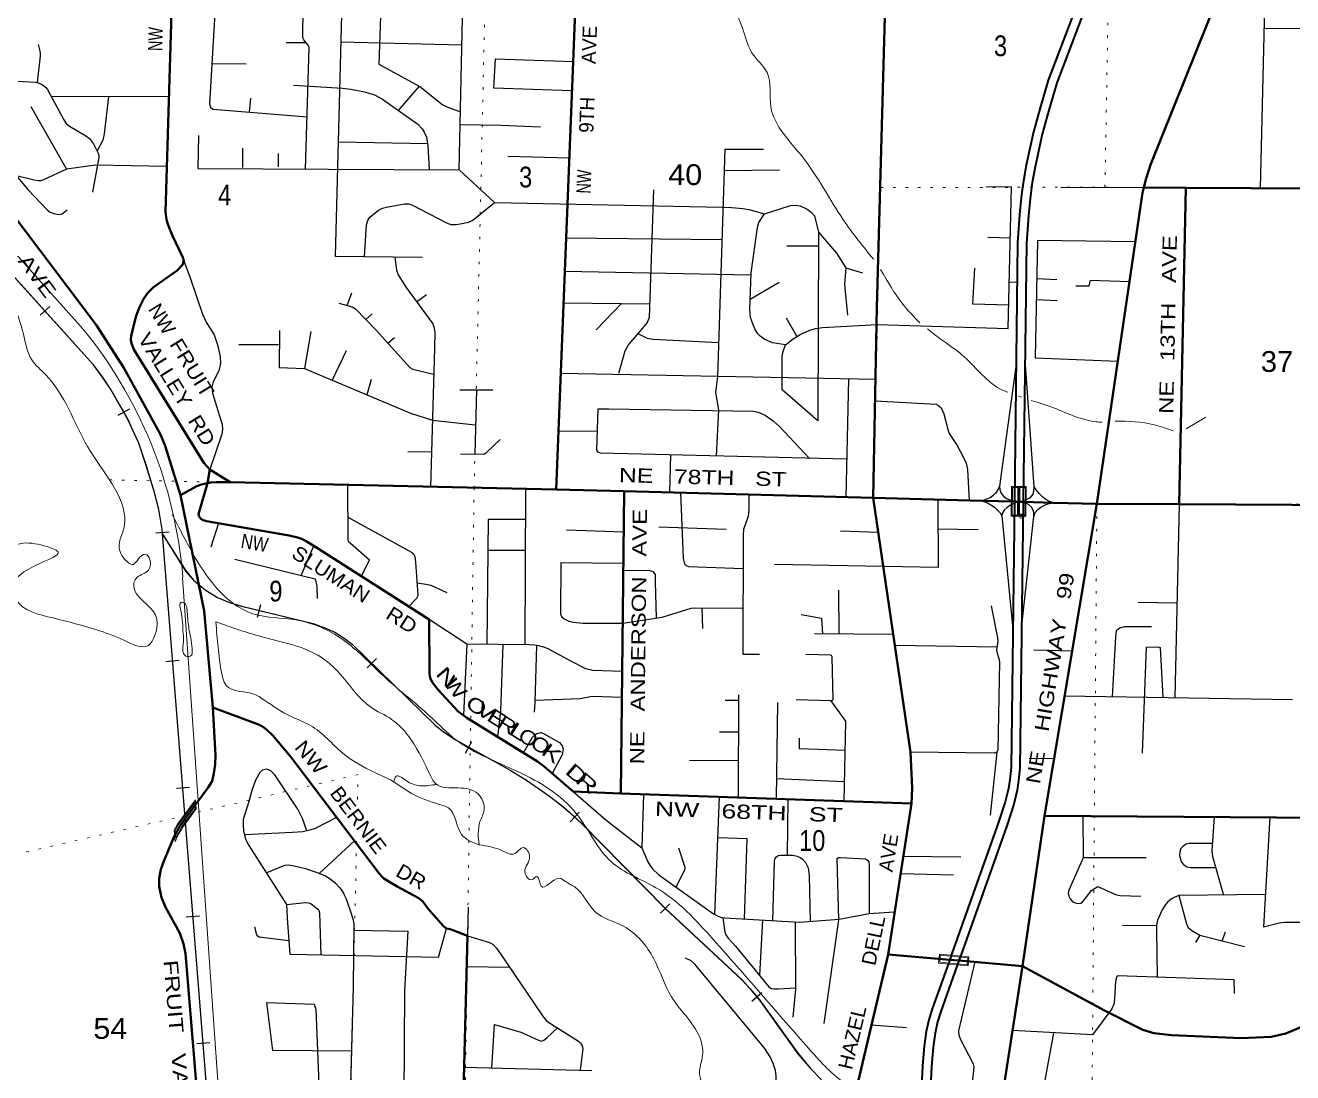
# Model space of a CAD drawing. Header units: feet. Extents: x -481249 to -254670, y -730376 to -544252.
# Drawn here: x -434086 to -423405, y -667458 to -658636 of the extents above; entities that cross this region are included whole.
import ezdxf
from ezdxf.enums import TextEntityAlignment as Align

# ---------------------------------------------------------------- set-up
doc = ezdxf.new("R2010")
doc.units = ezdxf.units.FT
doc.header["$LTSCALE"] = 70
doc.header["$PDMODE"] = 32
doc.header["$PDSIZE"] = 35
doc.linetypes.add('DOTTED', pattern=[1.5, 0.3, -1.2])
for name, color, linetype, lineweight in [('18', 7, 'Continuous', 35), ('19', 7, 'Continuous', 25), ('25', 7, 'Continuous', 25), ('26', 7, 'Continuous', 40), ('27', 7, 'Continuous', 13), ('29', 7, 'Continuous', 25), ('34', 7, 'Continuous', 25), ('39', 7, 'Continuous', 13), ('55', 7, 'Continuous', 13), ('61', 7, 'Continuous', 13), ('7', 7, 'DOTTED', 13)]:
    doc.layers.add(name, color=color, linetype=linetype, lineweight=lineweight)

msp = doc.modelspace()

# ---------------------------------------------------------------- linework, layer by layer
at = {"layer": '18'}
for points in [[(-424817.05, -657394.75), (-425463.98, -659096.66), (-425532.12, -659330.72), (-425588.61, -659533.25), (-425649.81, -659812.3), (-425673.34, -659946.53), (-425689.82, -660059.57), (-425706.3, -660230.32), (-425722.68, -660466.69), (-425750.18, -662648.17)], [(-424737.17, -657395.67), (-425392.81, -659120.5), (-425459.99, -659351.28), (-425515.8, -659551.37), (-425576.21, -659826.81), (-425599.28, -659958.42), (-425615.34, -660068.59), (-425631.55, -660236.52), (-425647.71, -660469.76), (-425675.2, -662650.25)], [(-425750.18, -662648.17), (-425778.42, -664888.7), (-425788.68, -664987.34), (-425800.45, -665065.05), (-425827.5, -665175.92), (-425885.42, -665355.13), (-426276.52, -666454.24), (-426295.32, -666507.08)], [(-425675.2, -662650.25), (-425703.47, -664893.06), (-425714.26, -664996.84), (-425726.8, -665079.58), (-425755.29, -665196.37), (-425814.39, -665379.24), (-426199.84, -666462.46), (-426218.11, -666513.81)], [(-426295.32, -666507.08), (-426442.13, -666919.64), (-426471.06, -667012.14), (-426492.24, -667111.06), (-426509.63, -667233.85), (-426523.29, -667400.35), (-426535.54, -667637.8), (-426537.87, -667821.51), (-426533.17, -667894.52), (-426523.75, -667969.89), (-426495.31, -668125.48)], [(-426218.11, -666513.81), (-426370.98, -666943.41), (-426398.45, -667031.23), (-426418.35, -667124.19), (-426435.06, -667242.18), (-426448.45, -667405.35), (-426460.56, -667640.21), (-426462.84, -667819.57), (-426458.47, -667887.45), (-426449.59, -667958.49), (-426421.53, -668111.99)]]:
    msp.add_lwpolyline(points, dxfattribs=at)
at = {"layer": '19'}
for p, q in [((-425581.92, -662521.99), (-425660.13, -661454.83)), ((-425735.59, -661491.15), (-425875.13, -662518.37)), ((-425855.52, -662768.63), (-425763.71, -663721.57)), ((-425688.64, -663716.34), (-425585.32, -662771.97))]:
    msp.add_line(p, q, dxfattribs=at)
for points in [[(-425875.13, -662518.37), (-425893.16, -662553.9), (-425911.08, -662579.3), (-425930.49, -662598.72), (-425954.38, -662616.65), (-425984.25, -662628.6), (-426022.03, -662640.65)], [(-425875.13, -662518.37), (-425873.75, -662546.44), (-425864.79, -662573.33), (-425842.4, -662603.2), (-425817.01, -662622.63), (-425782.67, -662636.07), (-425713.59, -662649.18)], [(-425713.59, -662649.18), (-425672.18, -662639.06), (-425642.31, -662628.6), (-425615.44, -662612.17), (-425593.04, -662585.28), (-425585.57, -662556.89), (-425581.92, -662521.99)], [(-425423.34, -662657.21), (-425460.15, -662645.03), (-425485.53, -662630.1), (-425510.92, -662609.18), (-425540.78, -662580.8), (-425567.66, -662547.93), (-425581.92, -662521.99)], [(-426022.03, -662640.65), (-425975.29, -662658.48), (-425948.41, -662674.91), (-425918.55, -662695.83), (-425893.16, -662719.73), (-425870.77, -662742.14), (-425855.52, -662768.63)], [(-425713.59, -662649.18), (-425748.33, -662659.97), (-425782.67, -662676.41), (-425809.55, -662697.32), (-425834.93, -662721.23), (-425849.86, -662742.14), (-425855.52, -662768.63)], [(-425585.32, -662771.97), (-425585.57, -662740.65), (-425594.38, -662713.18), (-425606.48, -662694.33), (-425630.15, -662672.83), (-425663.22, -662658.48), (-425681.85, -662654.21), (-425713.59, -662649.18)], [(-425585.32, -662771.97), (-425573.63, -662740.65), (-425551.23, -662713.76), (-425525.85, -662694.33), (-425500.46, -662679.4), (-425467.62, -662665.95), (-425423.34, -662657.21)]]:
    msp.add_lwpolyline(points, dxfattribs=at)
at = {"layer": '25', "lineweight": 40}
msp.add_line((-432358.53, -662483.07), (-432530.84, -662377.37), dxfattribs=at)
at = {"layer": '26'}
for p, q in [((-424304.44, -660004.46), (-424360.71, -662668.23)), ((-425496.89, -665293.58), (-423101.87, -665310.71))]:
    msp.add_line(p, q, dxfattribs=at)
for points in [[(-429406.4, -657361.97), (-429455.06, -658588.42), (-429612.08, -662547.01)], [(-423635.76, -657408.34), (-424601.99, -659811.88), (-424640.7, -659925.53), (-424659.46, -660001.97)], [(-432550.42, -662491.32), (-432530.84, -662377.37), (-432582.41, -662321.54), (-433171.99, -661365.92), (-433191.32, -661313.41), (-433195.53, -661285.83), (-433193.18, -661255.21), (-433165.41, -661135.83), (-433150.79, -661082.07), (-433122.54, -661009.04), (-433087.23, -660936.02), (-433052.79, -660889.3), (-433004.82, -660841.8), (-432804.83, -660700.25), (-432762.32, -660653.35), (-432750.55, -660620.37), (-432757.66, -660590.87), (-432845.68, -660410.01), (-432884.75, -660311.79), (-432896.52, -660271.74), (-432903.48, -660207.51), (-432853.84, -658527.46)], [(-426843.13, -658560.11), (-426910.39, -661010.18), (-426939.48, -662615.27)], [(-435194.51, -658624.85), (-435190.83, -658736.7), (-435180.28, -658833.68), (-435163.8, -658880.79), (-435133.19, -658951.46), (-435084.11, -659037.68), (-435043.73, -659099.86), (-433487.55, -661158.17), (-433255.54, -661520.52), (-432945.7, -662081.61), (-432905.93, -662179.19), (-432777.28, -662593.13)], [(-424659.46, -660001.97), (-424670.5, -660046.93), (-425055.12, -662667.4)], [(-420999.47, -660021.83), (-424304.44, -660004.46), (-424659.46, -660001.97)], [(-432777.28, -662593.13), (-432646.54, -662520.66), (-432612.81, -662507.8), (-432565.72, -662494.85), (-432550.42, -662491.32)], [(-432550.42, -662491.32), (-432627.05, -662752.71), (-432621.72, -662771.89), (-432605.24, -662793.09), (-432586.4, -662804.87), (-432559.71, -662811.43), (-431863.26, -662933.23), (-431792.9, -662950.93), (-431757.58, -662962.71), (-431719.91, -662981.55), (-431614.56, -663045.96), (-430683.29, -663640.06)], [(-432550.42, -662491.32), (-432522.16, -662486.6), (-432475.08, -662484.25), (-432358.53, -662483.07)], [(-426939.48, -662615.27), (-429038.17, -662559.53), (-429612.08, -662547.01), (-432358.53, -662483.07)], [(-432777.28, -662593.13), (-432577.88, -663568.65), (-432504.7, -664382.86)], [(-429469.34, -665088.72), (-429066.27, -665106.46), (-429038.17, -662559.53)], [(-426939.48, -662615.27), (-426624.74, -664759.21), (-426610.41, -665062.88), (-426617.4, -665190.96)], [(-425675.2, -662650.25), (-425713.59, -662649.18), (-425750.18, -662648.17), (-426022.03, -662640.65), (-426939.48, -662615.27)], [(-425055.12, -662667.4), (-425496.89, -665293.58), (-425682.5, -666560.52), (-426013.51, -668701.14)], [(-425055.12, -662667.4), (-425423.34, -662657.21), (-425675.2, -662650.25)], [(-415921.99, -662758.59), (-421030.25, -662688.18), (-424360.71, -662668.23), (-425055.12, -662667.4)], [(-430683.31, -663642.06), (-430680.21, -664095.75), (-430674.47, -664132.35), (-430655.63, -664170.04), (-430607.73, -664234.47), (-430542.61, -664304.32), (-430436.65, -664415.04), (-430364.35, -664469.05), (-429768.53, -664837.52), (-429713.78, -664877.95), (-429469.34, -665088.72)], [(-432504.7, -664382.86), (-432483.05, -664784.8), (-432486.32, -664861.2), (-432495.74, -664934.23), (-432512.22, -665002.54), (-432543.95, -665055.9), (-432782.99, -665379.45), (-432809.89, -665428.61), (-432834.79, -665474.85), (-432919.55, -665677.44), (-432943.28, -665746.85), (-432957.22, -665818.78), (-432957.22, -665889.45), (-432938.38, -665983.67), (-432904.73, -666065.05), (-432783.12, -666282.26), (-432752.38, -666372.36), (-432735, -666454.68), (-432512.56, -669140.37)], [(-432504.7, -664382.86), (-432121.38, -664524.34), (-432086.06, -664543.18), (-432052.85, -664567.84), (-431998.94, -664618.56), (-431851.38, -664795.95), (-431103.02, -665781.26), (-431078.57, -665807.94), (-431062.99, -665822.48), (-431027.67, -665846.04), (-430951.49, -665889.32), (-430775.74, -665986.79), (-430752.77, -666001.48), (-430735.71, -666017.42), (-430691.61, -666078.12), (-430561.48, -666224.72), (-430547.35, -666236.5), (-430535.46, -666243.76), (-430505.53, -666250.1), (-430481.42, -666257.7), (-430357.81, -666305.99)], [(-429066.27, -665106.46), (-426617.4, -665190.96), (-426815.06, -666461.76)], [(-430357.81, -666305.99), (-430491.2, -671454.86), (-430531.44, -673008.34)], [(-426815.06, -666461.76), (-427209.03, -668138.02)], [(-426815.06, -666461.76), (-426295.32, -666507.08), (-426218.11, -666513.81), (-425682.5, -666560.52)], [(-423129.99, -666989.12), (-423463.37, -667127.23), (-423587.07, -667157.75), (-423837.69, -667168.96), (-424425.31, -667143.62), (-424576.01, -667124.77), (-424668.64, -667097.6), (-424990.77, -666934.07), (-425682.5, -666560.52)]]:
    msp.add_lwpolyline(points, dxfattribs=at)
at = {"layer": '29'}
for p, q in [((-423646.66, -658659.58), (-422222.45, -658669.71)), ((-431888.4, -658780.09), (-431720.86, -658779.79)), ((-431427.83, -658775.16), (-430405.74, -658800.34)), ((-432514.06, -658958.13), (-432224.23, -658960.15)), ((-430941.24, -659353.41), (-430763.35, -659148.55)), ((-434039.5, -659319.31), (-433739.29, -659846.31)), ((-433869.36, -659233.23), (-432874.73, -659234.63)), ((-432189.36, -659248.33), (-432200.46, -659367.57)), ((-430694.52, -659634.94), (-431449.18, -659620.4)), ((-432255.04, -659670.08), (-432255.65, -659833.13)), ((-431956.06, -659714.84), (-431955.7, -659828.54)), ((-430019.38, -659738.55), (-429501.23, -659752.36)), ((-427728.27, -659855.58), (-428195.49, -659861.72)), ((-425359.75, -659999.09), (-424659.46, -660001.97)), ((-429527.93, -660425.59), (-428214.35, -660439.85)), ((-427401.48, -660495.6), (-427668.35, -660496.61)), ((-425783.98, -660429.92), (-425974.69, -660423.73)), ((-429539.1, -660707.2), (-427973.06, -660736.34)), ((-427733.63, -660801.64), (-427976.98, -660943.92)), ((-425726.89, -660801.08), (-425792.94, -660798.09)), ((-425390.95, -660779.33), (-425562.11, -660772.21)), ((-431374.39, -660995.91), (-431335.36, -660888.76)), ((-430788.09, -660964.21), (-430705.73, -660903.88)), ((-429549.65, -660973.21), (-428824.55, -660981.32)), ((-429273.43, -661201.89), (-429060.22, -660978.68)), ((-425388.59, -660955.95), (-425565.58, -660948.24)), ((-431216.46, -661113.29), (-431161.32, -661064.6)), ((-427672.87, -661100.1), (-427583.52, -661256.04)), ((-431680.76, -661214.6), (-431734.1, -661525.76)), ((-432285.74, -661323.66), (-431952.54, -661323.62)), ((-431031.39, -661312.81), (-430973.54, -661264.58)), ((-431382.62, -661377.85), (-431498.68, -661625.08)), ((-429573.18, -661566.33), (-426921.39, -661617.23)), ((-431171.31, -661620.06), (-431208.03, -661747.71)), ((-427148.81, -661612.86), (-427169.44, -662609.16)), ((-430424.49, -661706.46), (-430145.73, -661705.22)), ((-430283.4, -661705.83), (-430296.17, -662247.5)), ((-429592.43, -662051.63), (-429264.83, -662055.32)), ((-430663.11, -662228.7), (-430862.57, -662229.9)), ((-428648.83, -662254.2), (-428656.71, -662569.66)), ((-429869.67, -662541.01), (-429875.9, -663854.91)), ((-424360.71, -662668.23), (-424398.71, -664299.65)), ((-432457.04, -662829.39), (-432522.1, -663031.69)), ((-429524.96, -662886.63), (-429041.96, -662903.46)), ((-428178.52, -662881.92), (-428745.54, -662862.61)), ((-427214.56, -662894.59), (-426897.08, -662904.07)), ((-426056.47, -662885.17), (-426391.12, -662879.23)), ((-431761.73, -663270.52), (-431655.2, -663021.12)), ((-430186.92, -663056.4), (-429872.11, -663056.17)), ((-427231.78, -663393.36), (-427229.78, -663762.69)), ((-424705.72, -663493.91), (-424380.07, -663499.63)), ((-428384.57, -663542.19), (-428378.88, -663716.12)), ((-426770.4, -663766.97), (-427435.68, -663760.77)), ((-430363.64, -663847.53), (-430393.5, -664447.27)), ((-426756.99, -663858.39), (-425895.44, -663870.16)), ((-425585.76, -663895.64), (-425263.39, -663905.53)), ((-428075.15, -664322.49), (-428187.94, -664323.84)), ((-428074.96, -664276.74), (-428078.63, -665140.54)), ((-427747.77, -664339.15), (-427758.54, -665151.58)), ((-427293.46, -664325.02), (-427589.65, -664318.61)), ((-425327.12, -664284.34), (-423407.03, -664316.01)), ((-428076.3, -664591.14), (-428235.03, -664591.14)), ((-425897.61, -664759.54), (-425952.68, -665288.42)), ((-428077.32, -664832.57), (-428486.85, -664828.05)), ((-425625.6, -664808.49), (-425415.77, -664811.36)), ((-427180.95, -665008.17), (-427756.32, -664984.08)), ((-428238.79, -665135.01), (-428276.63, -666127.27)), ((-427658.67, -665155.03), (-427663.76, -665626.77)), ((-431312.63, -665505.28), (-431608.42, -665779.56)), ((-426202.43, -665643.32), (-426686.91, -665637.83)), ((-424640.65, -665648.6), (-425170.83, -665649.01)), ((-426263.64, -665793.43), (-426709.53, -665783.31)), ((-430353.53, -666063.11), (-430357.81, -666305.99)), ((-427872.81, -666173.12), (-427899.08, -666636.36)), ((-424554.26, -666222.66), (-424839.09, -666218.33)), ((-423997.72, -666348.27), (-423971.96, -666272.12)), ((-424188.19, -666299.65), (-424222.84, -666361.21)), ((-430000.95, -666573.64), (-430364.57, -666566.96)), ((-426659.8, -667081.05), (-426955.41, -667058.92)), ((-425418.94, -667121.32), (-425507.79, -667599.71)), ((-430386.43, -667410.68), (-429310.77, -667438.73))]:
    msp.add_line(p, q, dxfattribs=at)
for points in [[(-431723.18, -659847.38), (-431694.92, -658822.25), (-431701.75, -658803.85), (-431738.24, -658757.92), (-431742.95, -658747.32), (-431747.93, -658731.72), (-431732.75, -657510.82), (-432545.72, -657503.02), (-432559.85, -657508.91), (-432570.44, -657523.04), (-432581.07, -657567.16), (-432584.56, -657643.17), (-432582.21, -657690.28), (-432574.63, -657711.13), (-432525.72, -657802.76), (-432485.69, -657860.47), (-432438.76, -657904.52), (-432391.53, -657940.56), (-432359.75, -657960.58), (-432338.56, -657971.18), (-432295.67, -657984.08), (-432010.97, -658052.06)], [(-431485.93, -657427.68), (-431466.35, -657519.51), (-431457.28, -657551.91), (-431297.52, -657939.43), (-431292.15, -657985.31), (-431294.51, -658030.06), (-431315.48, -658121.09), (-431390.34, -658388.04), (-431422.03, -658545.56), (-431473.44, -660581.04), (-430738.33, -660589.75)], [(-423727.87, -657637.47), (-423623.11, -657662.61), (-423678.51, -660007.75)], [(-432331.22, -657973.39), (-432424.49, -658183.76), (-432432.02, -658206.37), (-432489.56, -658535.47), (-432533.78, -659298.39), (-432526.2, -659325.74), (-432504.27, -659342.69), (-431711.06, -659407.64)], [(-432626.61, -659563.13), (-432631.63, -659842.86), (-430428.49, -659853.82), (-430400.8, -658571.46)], [(-431093.01, -658559.04), (-431106.64, -658962.81), (-430760.78, -659150.59), (-430566.51, -659304.68), (-430525.53, -659324.56), (-430417.93, -659364.73)], [(-433984.41, -659118.66), (-433957.71, -658891.92), (-433957.71, -658870.72), (-433960.49, -658852.56), (-433975.9, -658798.42)], [(-429478.83, -659187.66), (-430137.13, -659163.65), (-430124.23, -658917.76), (-429468.99, -658939.61)], [(-434254.32, -659100.96), (-434003.3, -659113.87), (-433987.13, -659115.98), (-433968.3, -659122.75), (-433941.23, -659136.88), (-433916.51, -659155.73), (-433900.01, -659177), (-433760.82, -659432.38), (-433741.7, -659462.8), (-433713.45, -659484), (-433576.33, -659566.37), (-433546.31, -659590), (-433511, -659634.75), (-433468.62, -659719.55), (-433466.34, -659749.48), (-433519.47, -660040.65)], [(-431826.32, -659140.52), (-431412.72, -659165.19), (-431341.61, -659173.65), (-431226.26, -659194.85), (-431183.4, -659209.17), (-431143.39, -659222.12), (-431075.59, -659258.45), (-430778.97, -659468.09), (-430740.65, -659508.55), (-430724.43, -659535.92), (-430705.99, -659576.44), (-430692.16, -659646.99), (-430681.87, -659852.56)], [(-434646.66, -659327.6), (-434064.31, -660017.68), (-433898.26, -660193.43), (-433877.06, -660208.3), (-433846.46, -660220.08), (-433802.91, -660228.32), (-433774.64, -660224.8), (-433732.27, -660189.31)], [(-433383.64, -659233.91), (-433420.2, -659550.15), (-433433.31, -659601.78), (-433481.3, -659694.18)], [(-430420.25, -659472.21), (-430074.53, -659476.12), (-429742.79, -659489.87)], [(-427864.79, -659681.31), (-428189.61, -659681.31), (-428252.02, -661595.17), (-428269.46, -661728.87), (-428245.05, -661875.03), (-428263.22, -662262.53)], [(-432892.21, -659826.1), (-433495.02, -659813.1), (-433739.29, -659846.31), (-433932.22, -659938.05), (-433958.29, -659945.68), (-433973.59, -659945.68), (-434012.23, -659941.14), (-434160, -659904.29)], [(-430428.49, -659853.82), (-430131.54, -660126.98), (-428212.61, -660166.7), (-428130.56, -660171.2), (-428039.93, -660179.44), (-427988.14, -660187.69), (-427945.06, -660199.7), (-427855.36, -660224.7)], [(-428792.18, -660020.43), (-428828.45, -661097.01), (-428843.97, -661137.87), (-428901.6, -661206.1), (-429001.67, -661323.91), (-429033.44, -661380.47), (-429085.45, -661567.74)], [(-427401.09, -660378.4), (-427401.09, -660378.4), (-427406.32, -661966.47), (-427707.39, -661705.25), (-427706.33, -661421.48), (-427697.67, -661383.97), (-427679.33, -661327.86), (-427615.29, -661275.64), (-427556.41, -661239.32), (-427474.06, -661202.64), (-427425.91, -661188.84), (-427365.79, -661181.44), (-426905.72, -661154.76), (-425802.46, -661189.23), (-425773.45, -659997.48), (-425988.82, -659998.66)], [(-431227.34, -660583.96), (-431209.22, -660316.62), (-431198, -660279.54), (-431181.53, -660251.28), (-431107.93, -660193.87), (-431075.59, -660175.9), (-431042.63, -660166.48), (-430891.4, -660138.36), (-430854.3, -660140.57), (-430823.7, -660149.99), (-430537.27, -660300.25), (-430498.82, -660314.87), (-430451.74, -660314.87), (-430347.27, -660294.41), (-430312.85, -660277.19), (-430131.54, -660126.98)], [(-427679.33, -661327.86), (-427789.47, -661310.97), (-427852.77, -661281.93), (-427893.04, -661254.45), (-427911.87, -661233.25), (-427937.76, -661193.22), (-427959.17, -661136.83), (-427973.06, -661096.66), (-427980.13, -661028.37), (-427968.68, -660721.04), (-427914.56, -660337.94), (-427904.8, -660295.97), (-427855.36, -660224.7), (-427636.47, -660154.67), (-427600.65, -660151.64), (-427554.09, -660157.03), (-427495.24, -660182.93), (-427459.94, -660211.19), (-427435.66, -660239.45), (-427401.09, -660378.4)], [(-427401.09, -660378.4), (-427249.13, -660555.32), (-427170.48, -660678.12), (-427031, -660721.67)], [(-424731.14, -660460.06), (-425555.71, -660447.28), (-425575.22, -661437.62), (-424878.72, -661465.54)], [(-430971.62, -660586.99), (-430957.9, -660699.43), (-430943.85, -660737.31), (-430877.03, -660843.99), (-430650.41, -661150.32), (-430642.45, -661175.23), (-430635.38, -661217.63), (-430638.64, -661356.3), (-430671.34, -662522.35)], [(-432750.55, -660620.37), (-432695.55, -660763.44), (-432592.88, -661068.37), (-432562.26, -661137.54), (-432494.8, -661243.35), (-432463.39, -661335.4), (-432444.56, -661427.26), (-432441.41, -661483.78), (-432453.97, -661547.39), (-432503.41, -661639.26), (-432513.56, -661684.81), (-432508.12, -661733.47), (-432486.89, -661807.01), (-432425.72, -661997.29), (-432423.42, -662039.56), (-432430.43, -662079.73), (-432530.84, -662377.37)], [(-427170.48, -660678.12), (-427182.01, -660819.88), (-427156.78, -661075.97)], [(-425797.7, -660993.69), (-426099.44, -660984.21), (-426082.96, -660680.42)], [(-425232.77, -660829.96), (-425118.82, -660831.25), (-425108.31, -660783.41), (-424780.16, -660794.06)], [(-431442.28, -660977.48), (-431329.86, -661007.99), (-431302.82, -661023.03), (-431128.84, -661204.86), (-430846.32, -661517.83), (-430819.01, -661533.26), (-430644.77, -661575.01)], [(-431944.6, -661207.61), (-431945.96, -661519.36), (-431734.1, -661525.76), (-430838.49, -661903.62), (-430653.17, -661961.68), (-430293.73, -662001.72)], [(-428922.94, -661231.23), (-428843.97, -661269.75), (-428794.43, -661279.26), (-428242.67, -661308.34)], [(-427162.86, -662291.23), (-429238.65, -662239.5), (-429257.71, -662230.48), (-429270.35, -662213.16), (-429258.23, -661866.73), (-429166.65, -661866.6), (-427949.27, -661886.38), (-427908.95, -661893.7), (-427850.1, -661919.61), (-427780.23, -661970.23), (-427730.06, -662016.17), (-427478.04, -662283.38)], [(-426924.69, -661799.17), (-426409.15, -661827.87), (-426388.36, -661839.52), (-426367.17, -661858.36), (-426344.05, -661908.55), (-426308.32, -662049.12), (-426299.84, -662072.93), (-426232.97, -662175.61), (-426188.28, -662258.72), (-426155.32, -662324.66), (-426145.19, -662378.45), (-426130.56, -662637.65)], [(-430418.32, -662246.12), (-430222.41, -662248.34), (-430211.64, -662243.44), (-430198.7, -662234.02), (-430083.12, -662124.01)], [(-431369.27, -662506.1), (-431367.83, -662970.81), (-431365.7, -662980.83), (-431344.15, -662999.06), (-431185.71, -663138.75), (-431254.61, -663275.59)], [(-428563.28, -662572.14), (-428542.46, -663126.71), (-428531.61, -663172.19), (-428517.49, -663186.32), (-428495.22, -663195.2), (-428037.29, -663210.18)], [(-427988.74, -662587.4), (-427987.86, -662717.66), (-427994.81, -662771.19), (-428032.58, -662882.52), (-428036.49, -662928.6), (-428039.33, -663931.8), (-427898.42, -663931.71)], [(-427771.23, -663173.42), (-426390.71, -663200.74), (-426391.43, -662630.43)], [(-431368.43, -662777.9), (-430831.11, -663072.82), (-430814.89, -663087.98), (-430803.12, -663109.18), (-430796.06, -663159.15), (-430777.22, -663431.83), (-430779.58, -663445.96), (-430789.34, -663463), (-430853.68, -663531.36)], [(-429870.88, -662797.14), (-430184.05, -662797.14), (-430195.72, -663850.07)], [(-432321.27, -663133.88), (-431643.29, -663299.44), (-431629.94, -663359.55), (-431625.07, -663463.52)], [(-429044.9, -663169.6), (-429572.03, -663164.53), (-429575.15, -663592.66), (-429567.33, -663616.13), (-429543.62, -663634.98), (-429503.78, -663653.81), (-429466.11, -663664.41), (-429386.08, -663672.74), (-429050.45, -663672.42)], [(-429045.52, -663225.33), (-428823.5, -663228.71), (-428797.56, -663235.74), (-428778.77, -663261.69), (-428776.47, -663319.91), (-428769.65, -663628.19)], [(-430784.2, -663330.81), (-430708.96, -663342.33), (-430668.19, -663352.45), (-430532.9, -663413.94)], [(-429050.45, -663672.42), (-428719.73, -663620.33), (-428472.76, -663544.3), (-428440.98, -663541.55), (-428043.16, -663546.05)], [(-427545.91, -663599.65), (-427374.29, -663629.57), (-427366.92, -663761.41)], [(-425945.64, -663525.84), (-425891.72, -663794.53), (-425888.89, -663824.25), (-425899.7, -663900.07), (-425895.25, -663924.06), (-425880.47, -663970.24), (-425876.42, -663998.25), (-425888.79, -664741.56), (-425897.61, -664759.54), (-425919.06, -664767.2), (-426624.74, -664759.21)], [(-429054.94, -664079.55), (-429303.69, -664069.48), (-429362.23, -664056.72), (-429481.51, -663993.41), (-429680.29, -663887.24), (-429714.45, -663874.01), (-429757.99, -663863.41), (-429793.3, -663856.34), (-429839.9, -663855.46), (-430363.64, -663847.53), (-430683.29, -663640.06)], [(-424594.01, -663703.02), (-424825.38, -663701.49), (-424862.04, -663713.97), (-424891.29, -663736.81), (-424898.8, -663785.5), (-424924.91, -664290.97)], [(-430061.55, -663852.1), (-430079.83, -664412.32), (-430106.44, -664628.55)], [(-429794.03, -664421.55), (-429789.12, -664337.67), (-429773.4, -663860.32)], [(-424669.48, -664767.36), (-424635.85, -663874.42), (-424540.56, -663871.05), (-424521.92, -663877.7), (-424497.47, -664298.02)], [(-427184.54, -665171.39), (-427169.72, -664497.23), (-427293.46, -664325.02), (-427277.73, -664316.14), (-427285.82, -663954.33), (-427291.11, -663943.49), (-427299.69, -663942.18), (-427507.67, -663936.42)], [(-429057.35, -664298.26), (-429308.4, -664288.51), (-429408.93, -664308), (-429788.69, -664324.54)], [(-429886.15, -664764.78), (-429812.28, -664631.18), (-429788.59, -664609.97), (-429774.47, -664600.55), (-429741.51, -664593.49), (-429719.98, -664600.25), (-429583.8, -664675.92), (-429560.26, -664704.18), (-429553.2, -664730.08), (-429560.26, -664779.54), (-429645.6, -664936.74)], [(-427175.15, -664744.41), (-427562.11, -664730.61), (-427561.14, -664640.68)], [(-431713.16, -665420.82), (-431749.4, -665317.72), (-431788.18, -665238.33), (-431982.43, -664950.33), (-432017.74, -664915), (-432050.45, -664901.61), (-432088.36, -664910.29), (-432108.73, -664928.93), (-432144.85, -664995.08), (-432175.45, -665082.21), (-432201.34, -665173.7), (-432248.43, -665324.79), (-432250.78, -665374.25), (-432248, -665420.98), (-432229.59, -665492), (-432203.33, -665543.39), (-431884.81, -666040.63)], [(-429469.34, -665088.72), (-429194.01, -665327.66), (-428890.68, -665564.92)], [(-428874.98, -665113.06), (-428890.68, -665564.92), (-428839.95, -665681.4), (-428822.36, -665711), (-428798.82, -665740.44), (-428745.18, -665792.39), (-428284.89, -666121.36), (-428239.76, -666142.58), (-428215.05, -666150.82), (-428191.28, -666154.4), (-427559.89, -666191.52), (-427227.72, -666165.31), (-426975.27, -666116.2), (-426763.2, -666102.62)], [(-431462.14, -665308.43), (-431643.47, -665402.51), (-431680.1, -665413.42), (-431747.04, -665428.41), (-431834.29, -665435.66), (-432238.93, -665455.95)], [(-425172.97, -665295.9), (-425170.83, -665649.01), (-425289.74, -665921.45), (-425296.2, -665947.12), (-425291.5, -665970.67), (-425280.9, -665994.22), (-425266.7, -666009.65), (-425251.48, -666021.3), (-425226.76, -666030.72), (-425198.52, -666034.26), (-425180.93, -666028.6), (-425169.09, -666014.24), (-425120.09, -665949.35), (-425099.65, -665922.39), (-425076.11, -665905.9), (-425053.52, -665894.15), (-425041.98, -665892.95), (-425026.68, -665897.66), (-424985.81, -665918.9), (-424898.26, -665957.86), (-424874.86, -665962.42), (-424858.38, -665964.78), (-424684.49, -665972.27)], [(-424067.23, -665303.81), (-424085.12, -665589.74), (-424081.07, -665637.37), (-423987.74, -665961.73)], [(-423597.77, -665307.16), (-423651.61, -666229.78), (-423519.31, -666197.31), (-423473.1, -666189.11), (-422803.48, -666191.42)], [(-428245.96, -665478.29), (-428004.37, -665486.68), (-428026.96, -666164.06)], [(-424081.29, -665528.52), (-424275.82, -665527.24), (-424301.68, -665534.39), (-424326.4, -665550.88), (-424347.58, -665569.72), (-424356.52, -665594.28), (-424359.35, -665628.59), (-424351.23, -665660.29), (-424340.52, -665686.29), (-424320.51, -665708.67), (-424295.8, -665725.15), (-424264.03, -665731.22), (-424054.65, -665729.18)], [(-428580.78, -665564.43), (-428528.55, -665726.9), (-428528.12, -665741.62), (-428536.95, -665764.77), (-428602.35, -665895.93)], [(-427787.09, -666178.16), (-427772.27, -665677.51), (-427766.63, -665654.48), (-427754.86, -665639.76), (-427739.56, -665629.76), (-427719.73, -665626.14), (-427617.78, -665627.29), (-427581.84, -665633.29), (-427554.78, -665644.47), (-427535.94, -665659.19), (-427510.45, -665686.47), (-427500.63, -665705.12), (-427488.87, -665731.61), (-427479.65, -665796.73), (-427471.59, -666184.55)], [(-432055.71, -665773.84), (-431898.87, -665711.61), (-431869.45, -665708.67), (-431820.02, -665715.73), (-431725.6, -665738.66), (-431643.47, -665765.19), (-431562.3, -665798.46), (-431516.36, -665824.07), (-431471.64, -665861.75), (-431433.97, -665901.79), (-431406.9, -665940.05), (-431402.04, -665954.16), (-431382.19, -665993.64), (-431338.64, -666117.85), (-431322.16, -666174.37), (-431317.45, -666207.34), (-431319.8, -666461.69), (-431322.16, -666734.88), (-431348.05, -667661.62), (-431404.55, -670260.46), (-431392.76, -670293.43), (-431362.18, -670307.56), (-430462.21, -670336.14)], [(-427353.16, -667043.22), (-427229.78, -666171.28), (-427242.19, -665653.53), (-427231.11, -665646.24), (-427216.11, -665645.83), (-427004.3, -665656.22), (-426996.9, -665661.55), (-426983.95, -665672.15), (-426975.71, -665686.28), (-426972.87, -665708.54), (-426975.27, -666116.2)], [(-431884.81, -666040.63), (-431720.69, -666024.5), (-431698.79, -666027.19), (-431676.43, -666037.2), (-431636.41, -666067.82), (-431619.93, -666081.95), (-431612.87, -666093.13), (-431605.67, -666111.73), (-431593.92, -666465.8)], [(-431884.81, -666040.63), (-431880.06, -666156.59), (-431857.35, -666460.62), (-430604.22, -666485.24), (-430535.46, -666243.76)], [(-423635.74, -665957.83), (-424364.53, -665965.9), (-424404.08, -665981.27), (-424429.98, -665996.58), (-424455.87, -666018.95), (-424477.05, -666042.5), (-424503.78, -666086.23), (-424542.96, -666173.21), (-424552.38, -666214.43), (-424553.59, -666255.54), (-424547.13, -666653.46)], [(-424364.53, -665965.9), (-424299.12, -666204.46), (-424284.03, -666234.44), (-424254.61, -666260.35), (-424188.19, -666299.65), (-423811.35, -666395.85)], [(-428207.29, -666153.41), (-428189.12, -666274.46), (-428180.84, -666298.4), (-428162.05, -666325.1), (-428099.87, -666391.25), (-427818.38, -666734.88), (-427799.82, -666748.38), (-427778.37, -666752.55), (-427737.87, -666751.08), (-427595.96, -666742.41)], [(-431865.8, -666347.5), (-432115.7, -666315.8), (-432127.2, -666308.62), (-432133.5, -666297.61), (-432152.78, -666231.44)], [(-431317.91, -666256.65), (-430861.59, -666266.05), (-430888.97, -666765.36), (-430894.72, -667672.15)], [(-427596.16, -666189.39), (-427595.96, -666754.69), (-427618.5, -666990.25)], [(-430357.81, -666305.99), (-430174.63, -666362.21), (-430161.69, -666368.09), (-430144.03, -666379.87), (-430114.61, -666410.49), (-430079.91, -666456.76), (-429731.59, -666972.32), (-429710.91, -667001.61), (-429694.54, -667020.53), (-429681.48, -667030.47), (-429423.73, -667192.38), (-429408.43, -667208.27), (-429392.49, -667229.97), (-429388.42, -667256.55), (-429408.57, -667436.18)], [(-426713.89, -669107.52), (-427319.38, -669271.32), (-427353.26, -669275.52), (-427380.58, -669272.5), (-427446.88, -669242.49), (-427733.66, -669092.34), (-427764.87, -669067.02), (-427780.74, -669045.23), (-427788.98, -669024.04), (-427797.67, -668956.73), (-427757.81, -667486.3), (-427763.08, -667439.65), (-427783.1, -667381.36), (-427808.99, -667324.25), (-427853.28, -667255.39), (-428443.39, -666543.24), (-428475.15, -666517.04), (-428522.84, -666494.38)], [(-426083.5, -666525.55), (-426222.21, -667105.99), (-426218.95, -667141.15), (-426201.07, -667184.17), (-426105.07, -667367.12), (-426096.56, -667387.84), (-426093.03, -667407.86), (-426096.18, -667469.14), (-426133.61, -667788.47)], [(-423893.61, -666792.61), (-423896.36, -666676.67), (-424881.65, -666641.53), (-424888.99, -666653.65), (-424898.18, -666691.31), (-424910.16, -666875.03), (-424929, -666919.77), (-425090.95, -667138.78), (-425766.36, -667102.82)], [(-431337.33, -667277.82), (-432000.07, -667272.38), (-432051.67, -666866.11), (-431651.96, -666880.63), (-431648.17, -666893.27), (-431638.42, -666922.75), (-431603.52, -667764.5), (-431448.09, -667757.59), (-431417.37, -667744.63), (-431348.52, -667683.18)], [(-430154.04, -667416.74), (-430132.32, -667051.72), (-429909.11, -667118.2), (-429863.91, -667136.44), (-429753.91, -667187.9), (-429735.62, -667191.79), (-429714.44, -667183.54), (-429689.68, -667164.65), (-429600.45, -667081.37)]]:
    msp.add_lwpolyline(points, dxfattribs=at)
at = {"layer": '34', "lineweight": 13}
for p, q in [((-433622.33, -661166.35), (-435306.85, -659290.21)), ((-431573.14, -680227.52), (-432760.74, -663286.35))]:
    msp.add_line(p, q, dxfattribs=at)
at = {"layer": '34'}
for p, q in [((-433879.7, -661004.23), (-433961.76, -661078.39)), ((-433209.14, -661867.81), (-433305.33, -661922.41)), ((-432874.32, -662905.07), (-432984.58, -662913.86)), ((-432128.34, -663620.94), (-432102.26, -663513.45)), ((-432790.61, -663987.63), (-432900.87, -663996.42)), ((-431203.87, -664048.13), (-431126.51, -663969.07)), ((-430376.58, -664766.19), (-430322.88, -664669.49)), ((-432702.77, -665056.24), (-432813.03, -665065.03)), ((-429492.79, -665345.3), (-429418.41, -665263.43)), ((-428731.33, -666115.08), (-428652.59, -666037.39)), ((-432619.06, -666138.8), (-432729.32, -666147.59)), ((-427961.36, -666854.54), (-427877.12, -666782.85)), ((-432531.22, -667207.41), (-432641.48, -667216.2))]:
    msp.add_line(p, q, dxfattribs=at)
for points in [[(-431644.09, -679051.26), (-432933.45, -662883.28), (-432960.84, -662715.16), (-433003.2, -662550.38), (-433069.43, -662334.37), (-433130.26, -662154.86), (-433221.24, -661957.09), (-433365.56, -661702.88), (-433436.12, -661598.15), (-433512.03, -661496.34), (-435353.41, -659459.02)], [(-432928.38, -662922), (-432784.69, -663152.94), (-432731.35, -663234.48), (-432667.07, -663308.3), (-432570.62, -663390.67), (-432464.77, -663456.57), (-432364.83, -663498.07), (-432262.41, -663529.55), (-431659.05, -663675.91), (-431560.35, -663711.05), (-431477.8, -663748.81), (-431397.61, -663798.36), (-431330.61, -663847.72), (-430631.96, -664531.38), (-430562.88, -664583.81), (-430469.57, -664649.12), (-429998.5, -664910.69), (-429861.83, -664994.39), (-429668.63, -665128.76), (-429548.45, -665223.06), (-429494.24, -665270.22), (-429401.48, -665354.49), (-428689.5, -666076.01), (-428045.56, -666676.05), (-427978.95, -666749.61), (-427897.07, -666845.83), (-427572.97, -667297.84), (-427468.41, -667421.98), (-427374.25, -667518.54)]]:
    msp.add_lwpolyline(points, dxfattribs=at)
at = {"layer": '34', "lineweight": 13}
for points in [[(-431642.99, -679051.17), (-432932.36, -662883.15), (-432959.76, -662714.93), (-433002.14, -662550.08), (-433068.38, -662334.03), (-433129.24, -662154.45), (-433220.26, -661956.59), (-433364.62, -661702.3), (-433435.22, -661597.51), (-433511.18, -661495.64), (-435352.56, -659458.32)], [(-432929.31, -662922.58), (-432785.62, -663153.53), (-432732.23, -663235.15), (-432667.85, -663309.08), (-432571.27, -663391.56), (-432465.27, -663457.55), (-432365.2, -663499.11), (-432262.7, -663530.61), (-431659.36, -663676.97), (-431560.76, -663712.07), (-431478.32, -663749.78), (-431398.23, -663799.27), (-431331.32, -663848.56), (-430632.68, -664532.21), (-430563.53, -664584.7), (-430470.15, -664650.05), (-429999.05, -664911.64), (-429862.43, -664995.31), (-429669.28, -665129.64), (-429549.15, -665223.91), (-429494.97, -665271.04), (-429402.24, -665355.28), (-428690.27, -666076.8), (-428046.34, -666676.82), (-427979.78, -666750.34), (-427897.94, -666846.51), (-427573.84, -667298.52), (-427469.23, -667422.72), (-427375.01, -667519.34)]]:
    msp.add_lwpolyline(points, dxfattribs=at)
msp.add_arc((-436527.66, -663586), 3780.96, 4.57639, 39.78866, dxfattribs=at)
msp.add_spline([(-432847.71, -662756.42), (-432674.48, -663083.28), (-432481.63, -663365.9), (-432167.13, -663593.33), (-431805.17, -663644.08), (-431383.9, -663829.48), (-431056.74, -664126.89), (-430678.25, -664452.87), (-430456.11, -664654.11), (-429929.93, -664924.66), (-429443.09, -665273.69), (-429144.94, -665683.51), (-428770.46, -665900.38), (-428287.83, -666336.56), (-427505.64, -667229.62), (-427207.53, -667527.29), (-426943.9, -667667.07), (-426723.25, -667706.11), (-426239.87, -667896.96), (-425529.95, -668004.64), (-425106.94, -667943.7), (-424772.04, -667884.57), (-424360.73, -667967.94), (-423913.07, -667975.88), (-423464.97, -667920.73), (-422918.32, -667912.75), (-422058.72, -667523.42), (-421249.45, -667214.65), (-420973.39, -667069.95), (-420280.94, -666577.01), (-419518.8, -666039.38), (-418665.6, -665383.76), (-418105.91, -664936.09), (-417498.66, -664431.91), (-416842.11, -664062.46), (-416290.75, -663688.97), (-415977.06, -663496.87), (-415939.46, -663475.66)], degree=3, dxfattribs=at)
at = {"layer": '39'}
for p, q in [((-425715.89, -661759.15), (-425690.29, -661767.84)), ((-424301.84, -662035.66), (-424137.1, -661937.54))]:
    msp.add_line(p, q, dxfattribs=at)
for points in [[(-433903.58, -663026.04), (-433808.18, -663079.08), (-433902.83, -663141.96), (-434077.7, -663227.91), (-434197.13, -663364.45), (-434168.27, -663468.7), (-433852.1, -663628.16), (-433483.3, -663728.27), (-433262.29, -663812.71), (-433048.86, -663859.09), (-432993.96, -663773.78), (-432988.13, -663603.97), (-433171.39, -663356.08), (-433152.73, -663294.34), (-433056.1, -663233.48), (-433035.08, -663137.79), (-433074.56, -663091.38), (-433132.97, -663130.69), (-433175.44, -663176.17), (-433248.93, -663131.37), (-433295.55, -663004.94), (-433260.34, -662891.43), (-433247.2, -662785.66), (-433381.6, -662456.38), (-433562.58, -662182.54), (-433913.95, -661579.02), (-434030.56, -661453.79), (-434098.35, -661251.17), (-434162.12, -661046.61), (-434210.97, -660942.13), (-434510.99, -660583.01), (-434896.56, -660184.94), (-435030.57, -660189.42), (-435408.48, -660193.13), (-435727.79, -659953.69), (-436861.78, -658136.22), (-438275.21, -655720.04), (-439085.3, -654271.96), (-439115.41, -654097.75), (-439207.06, -653882.87), (-439633.69, -653398.41), (-439985.42, -652828.85), (-440277.17, -652074.12), (-440189.11, -651695.4), (-440231.85, -651395.15), (-440422.12, -651055.25), (-441169.9, -649761.76), (-441737.08, -648592.22), (-441770.56, -648360.01), (-441816, -648309.54), (-441858.49, -648171.16), (-441913.71, -648100.59), (-441981.84, -647929.94), (-442090.86, -647656.92), (-442440.54, -646897.53), (-443009.34, -645877.86), (-443336.41, -645246.63), (-443363.62, -644988.52), (-443352.64, -644526.99), (-443707.73, -644083.31), (-443859.06, -643655.91), (-443902.06, -643379.64), (-443711.32, -643120), (-443526.47, -642850.29), (-443489.99, -642804.74), (-443354.65, -642676.37), (-443257.25, -642543.58), (-443154.67, -642486.78), (-443005.19, -642530.44), (-442640.65, -642654.48), (-442464.78, -642660.47), (-442462.26, -642612.53), (-442544.12, -642601.62), (-442637.68, -642564.58), (-442569.44, -642539.38), (-442391.41, -642531.4), (-442182.92, -642479.8), (-441994.1, -642398), (-441903.62, -642351.06), (-441722.25, -642403.08), (-441542.25, -642582.98), (-441477.17, -642851.52), (-441251.89, -643281.74), (-441243.26, -643407.75), (-441190.62, -643532.25), (-441100.11, -643667.17), (-441012.58, -643708.13), (-440978.25, -643676.54), (-440997.55, -643612.37), (-441007.14, -643574.3), (-440953.2, -643578.9)], [(-428075.98, -658572.79), (-428040.37, -658657.79), (-427964.63, -658864.49), (-427834.5, -659033.84), (-427801.63, -659321.99), (-427536.28, -659744.68), (-427192.11, -660274.18), (-426936.99, -660606.86)], [(-426878, -660691.53), (-426689.96, -660985.33), (-426548.19, -661140.45)], [(-426482.43, -661193.7), (-426377.19, -661274.66), (-426172.9, -661426.85), (-425850.05, -661708.3), (-425804.53, -661726.61)], [(-425609.46, -661794.69), (-425443.7, -661848.8), (-425061.19, -661975.04), (-425013.01, -661978.93)], [(-424899.66, -661968.9), (-424569.64, -662000.59), (-424409.89, -662052.65)], [(-437342.07, -667151.73), (-437085.78, -667032.93), (-436304.02, -666660.08), (-435079.97, -665876.54), (-434819.43, -665633.68), (-434782.43, -665540.17), (-434804.8, -665390.03), (-434795.45, -665264.23), (-434738.67, -665005.07), (-434654.08, -664392.49), (-434642.14, -664026.91), (-434610.65, -663517.65), (-434470.25, -663291.41), (-434105.2, -662997.77), (-433903.58, -663026.04)], [(-432757.7, -663742.48), (-432775.77, -663564.41), (-432771.04, -663496.51), (-432759.04, -663496.65), (-432720.12, -663595.01), (-432703.64, -663735.1), (-432679.53, -663909.24), (-432687.91, -663945.11), (-432731.93, -663948.61), (-432752.44, -663810.49), (-432757.7, -663742.48)], [(-432478.92, -663661.7), (-432092.39, -663785.98), (-431592.43, -663959.52), (-431410.29, -664125.46), (-431177.09, -664377.91), (-430998.27, -664481.85), (-430834.18, -664653.58), (-430669.54, -664959.22), (-430628.25, -665023.64), (-430436.7, -665059.78), (-430273.27, -665107.6), (-430218.77, -665244.11), (-430253.83, -665343.64), (-430261.94, -665539.4)], [(-430261.94, -665539.4), (-430408.95, -665451.8), (-430518.5, -665228.72), (-430596.14, -665197.87), (-430831.06, -665105.28), (-431003.82, -664995.4), (-431147.02, -664925.83), (-431409.21, -664766.98), (-431682.61, -664534.06), (-431849.71, -664456.23), (-432068.19, -664321.85), (-432167.56, -664266.77), (-432392.72, -664196.27), (-432420.06, -664136), (-432448.37, -663979.8), (-432472.09, -663769.69), (-432478.92, -663661.7)], [(-430979.22, -665009.88), (-430961.47, -664961.91), (-430861.99, -665007), (-430748.41, -665042.26), (-430619.32, -665029.76)], [(-430261.94, -665539.4), (-430058.57, -665591.66), (-429964.85, -665614.71), (-429888.31, -665561.61), (-429835.19, -665642.15), (-429874.54, -665767.61), (-429815.25, -665832.24), (-429774.97, -665804.71), (-429737.87, -665887.07), (-429587.21, -665820.83), (-429533.51, -665847.42), (-429452.07, -665896.3), (-429282.35, -666102.07), (-429045.75, -666224.66), (-428788.8, -666499.36), (-428640.3, -666818.8), (-428390.43, -667193.35), (-428377.69, -667309.41), (-428403.47, -667474.99), (-428347.28, -667641.5), (-428357.42, -667839.23), (-428159.38, -668015.34), (-428039.36, -668194.57), (-428035.91, -668430.43), (-427907.33, -668743.65), (-427848.69, -668793.53)]]:
    msp.add_spline(points, degree=3, dxfattribs=at)
at = {"layer": '55'}
for p, q in [((-425715.08, -662770.37), (-425712, -662520.39)), ((-426381.43, -666460.68), (-426132.49, -666483.74)), ((-426132.49, -666483.74), (-426139.41, -666558.42))]:
    msp.add_line(p, q, dxfattribs=at)
for points in [[(-425777.58, -662769.6), (-425774.49, -662519.62), (-425649.5, -662521.16), (-425652.59, -662771.14)], [(-425769.48, -662761.7), (-425766.59, -662527.71), (-425720.09, -662528.28), (-425722.97, -662762.27)], [(-425706.98, -662762.47), (-425704.1, -662528.48), (-425657.59, -662529.05), (-425660.48, -662763.04)], [(-426379.64, -666528.13), (-426374.2, -666469.38), (-426141.19, -666490.96), (-426146.63, -666549.71)]]:
    msp.add_lwpolyline(points, close=True, dxfattribs=at)
msp.add_lwpolyline([(-426139.41, -666558.42), (-426388.35, -666535.36), (-426381.43, -666460.68)], dxfattribs=at)
msp.add_point((-425687.58, -662770.71), dxfattribs=at)
at = {"layer": '61'}
for p, q in [((-432653.76, -665233.15), (-432657.88, -665181.48)), ((-432645.55, -665235.49), (-432651.61, -665159.54)), ((-432823.99, -665513.81), (-432831.75, -665416.48)), ((-426260.42, -666509.55), (-426260.38, -666509.16))]:
    msp.add_line(p, q, dxfattribs=at)
for points in [[(-432651.61, -665159.54), (-432804.11, -665365.96), (-432831.75, -665416.48)], [(-432657.88, -665181.48), (-432797.35, -665370.28), (-432823.59, -665418.23), (-432818.61, -665480.66)], [(-432645.55, -665235.49), (-432761.87, -665392.94), (-432787.92, -665440.54), (-432812.2, -665485.63), (-432823.99, -665513.81)], [(-432818.61, -665480.66), (-432794.95, -665436.72), (-432768.63, -665388.62), (-432653.76, -665233.15)]]:
    msp.add_lwpolyline(points, dxfattribs=at)
at = {"layer": '7'}
for p, q in [((-429406.4, -657361.97), (-429612.08, -662547.01)), ((-426814.91, -657372.66), (-426939.48, -662615.27)), ((-432726.42, -665289.66), (-434903.08, -665788.61))]:
    msp.add_line(p, q, dxfattribs=at)
for points in [[(-430020.39, -649581.82), (-430080.76, -652089.65), (-430187.77, -657372.43), (-430303.42, -662529.21), (-430328.64, -664248.6)], [(-426877.37, -660001.33), (-424987.26, -659999.68), (-424939.76, -657393.89)], [(-424987.26, -659999.68), (-421681.25, -660022.82), (-421705.98, -662684.52)], [(-433376.51, -662464.74), (-430303.42, -662529.21), (-425054.66, -662666.59), (-421709.87, -662674.48), (-421030.25, -662688.18)], [(-425054.66, -662666.59), (-425097.25, -667908.13), (-425130.55, -669084.74)], [(-430331.62, -664451.74), (-430379.13, -667690.44), (-430532.51, -673008.66)], [(-431285.89, -665156.74), (-431281.19, -664946.3), (-432658.23, -665270.44)], [(-436208.82, -666731.1), (-432907.38, -669088.72), (-431397.32, -670147.03), (-431292.96, -665473.55)]]:
    msp.add_lwpolyline(points, dxfattribs=at)

# ---------------------------------------------------------------- texts
at = {"layer": '27'}
for s, height, rotation, width, p in [('NW', 120, 88.308, 0.75, (-432932.23, -658853.26)), ('NW', 120, 87.728, 0.75, (-429321.87, -660054.66)), ('NE   13TH   AVE', 120, 88.79, 1.25, (-424411.45, -661909.64)), ('AVE', 120, 306.591, 1.25, (-434152.06, -660622.25)), ('VALLEY', 120, 301.673, 1.15, (-433141.85, -661272.94)), ('FRUIT', 120, 301.673, 1.15, (-432874.55, -661321.57)), ('RD', 120, 301.673, 1.15, (-432719.61, -661965.85)), ('NE   78TH   ST', 120, 358.501, 1.3, (-429084.28, -662483.37)), ('NE   ANDERSON   AVE', 120, 89.368, 1.25, (-428870.32, -664862.05)), ('NW', 120, 350.08, 0.85, (-432275.37, -663035.23)), ('SLUMAN', 120, 327.464, 1.1, (-431852.24, -663111.51)), ('NE   HIGHWAY   99', 120.2, 80.671, 1.25, (-425534.92, -665032.3)), ('RD', 120, 327.464, 1.15, (-431057.71, -663624.04)), ('NW', 120, 309.755, 1.15, (-431823.08, -664721.75)), ('BERNIE', 120, 307.217, 1.1, (-431525.5, -665104.76)), ('NW   68TH   ST', 120, 358.024, 1.4, (-428781.82, -665294.77)), ('DR', 120, 330.398, 1.1, (-430973.73, -665796.18)), ('DELL', 120, 78.159, 1.05, (-426922.81, -666562.76)), ('FRUIT   VALLEY   RD', 120, 274.735, 1.3, (-432920.69, -666514.57)), ('HAZEL', 120, 76.774, 1.05, (-427119.93, -667440.09))]:
    msp.add_text(s, height=height, rotation=rotation, dxfattribs=dict(at, width=width)).set_placement(p)
for s, rotation, p in [('AVE', 87.728, (-429279.73, -658962.57)), ('9TH', 87.728, (-429299.4, -659543.69)), ('NW', 301.673, (-433054.8, -661027.35)), ('AVE', 81.159, (-426776.45, -665773.4))]:
    msp.add_text(s, height=120, rotation=rotation, dxfattribs=at).set_placement(p)
for s, rotation, width, p in [('N', 309.993, 1.5, (-430577.96, -664168.04)), ('W', 309.742, 1.25, (-430507.68, -664252.48)), ('O', 323.239, 1.35, (-430319.25, -664417.02)), ('V', 328.266, 1.45, (-430236.24, -664465.79)), ('E', 328.266, 1.4, (-430142.87, -664524.03)), ('R', 328.266, 1.3, (-430055.13, -664580.93)), ('L', 328.266, 1.6, (-429963.65, -664634.55)), ('O', 328.266, 1.25, (-429878.3, -664687.52)), ('O', 328.266, 1.25, (-429774.39, -664749.15)), ('K', 323.556, 1.45, (-429684.61, -664815.98)), ('D', 319.23, 1.55, (-429477.43, -664989.31)), ('R', 319.23, 1.55, (-429391.56, -665063.36))]:
    msp.add_text(s, height=120, rotation=rotation, dxfattribs=dict(at, width=width)).set_placement(p, align=Align.CENTER)
at = {"layer": '7'}
for s, width, p in [('3', 0.85, (-425921.65, -658895.62)), ('3', 0.85, (-429924.12, -660001.49)), ('40', 1.1, (-428667.39, -659981.07)), ('4', 0.85, (-432461.27, -660153.19)), ('37', 1.05, (-423673.13, -661555.09)), ('9', 0.85, (-432029.41, -663489.49)), ('10', 0.85, (-427564.29, -665590.08)), ('54', 1.1, (-433512.5, -667173.32))]:
    msp.add_text(s, height=175, dxfattribs=dict(at, width=width)).set_placement(p)

doc.saveas('drawing.dxf')
